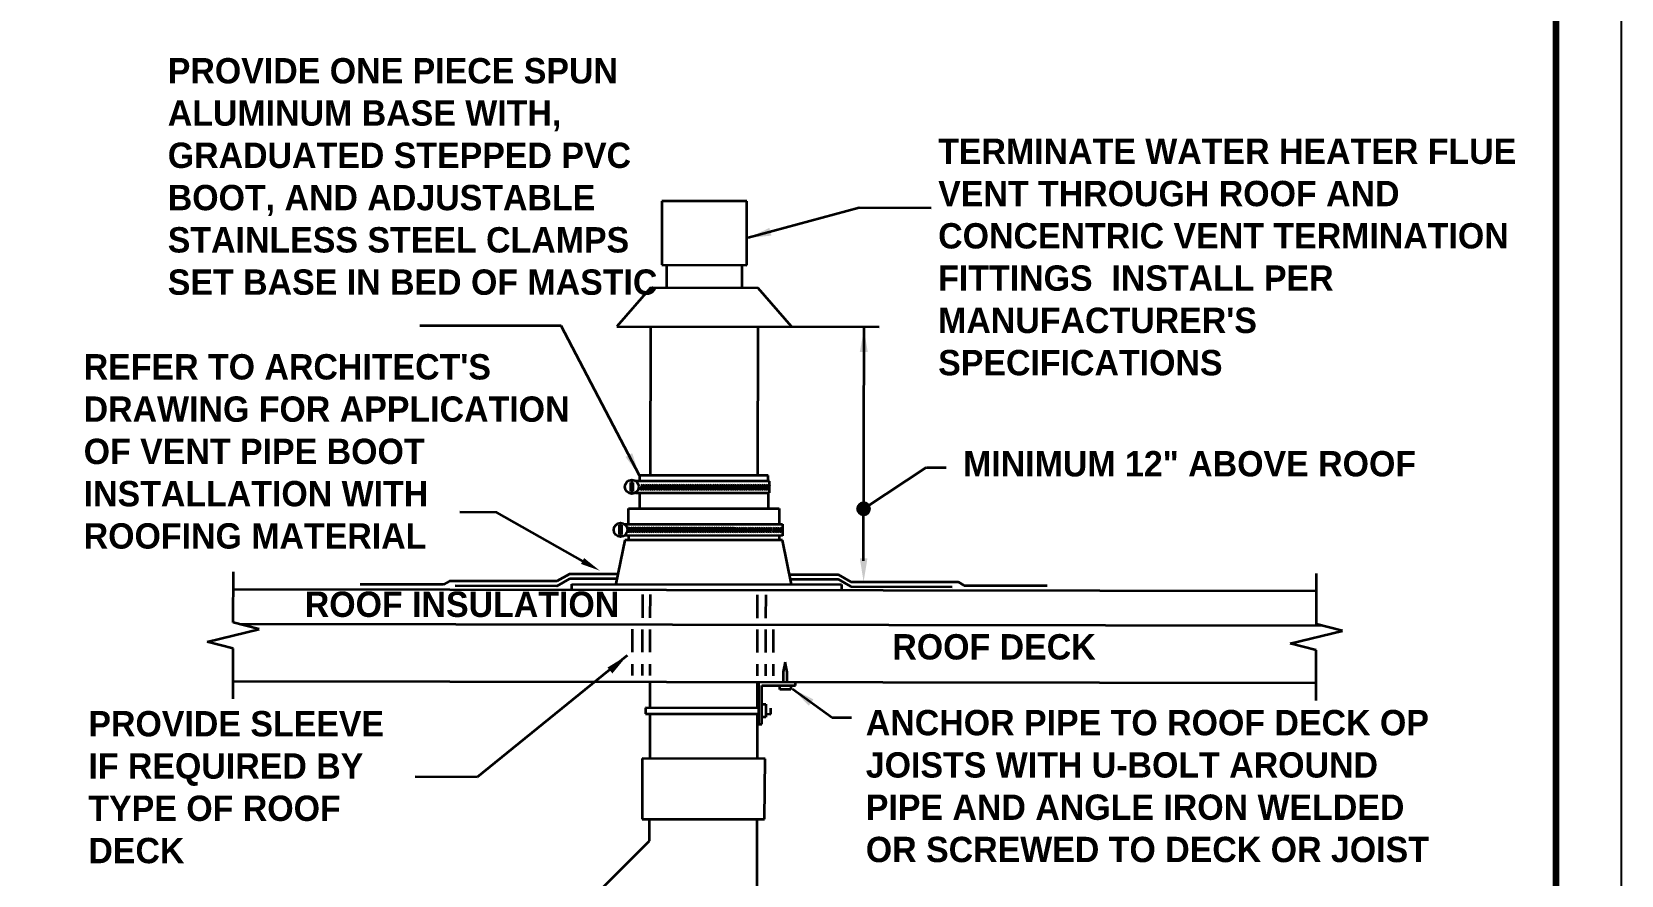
# Model space of a CAD drawing. Header units: inches. Extents: x 2025 to 34930, y -6955 to 4650.
# Drawn here: x 9546.8 to 9797.6, y -2784 to -2650.9 of the extents above; entities that cross this region are included whole.
import ezdxf

# ---------------------------------------------------------------- set-up
doc = ezdxf.new("R2010")
doc.units = ezdxf.units.IN
doc.header["$MEASUREMENT"] = 0
doc.layers.get('DEFPOINTS').update_dxf_attribs({"color": 104})
doc.layers.add('PDF-TEXT', color=7, linetype='Continuous', lineweight=35)
doc.styles.add('Century Gothic_B', font='GOTHICB.TTF', dxfattribs={"height": 6.659722})

msp = doc.modelspace()

# ---------------------------------------------------------------- hatches: boundary and pattern name
at = {"layer": 'PDF-TEXT', "transparency": 33554559}
msp.add_hatch(color=256, dxfattribs=at).paths.add_polyline_path([(9679.22, -2726.17), (9679.11, -2725.73), (9678.89, -2725.34), (9678.51, -2725.07), (9678.07, -2725.01), (9677.63, -2725.07), (9677.25, -2725.34), (9676.98, -2725.72), (9676.87, -2726.16), (9676.97, -2726.6), (9677.25, -2726.98), (9677.63, -2727.26), (9678.07, -2727.31), (9678.51, -2727.26), (9678.89, -2726.99), (9679.11, -2726.6)])

# ---------------------------------------------------------------- linework, layer by layer
at = {"layer": 'DEFPOINTS'}
msp.add_lwpolyline([(8330.71, -1857.81), (9797.6, -1857.81), (9797.6, -2938.88), (8330.71, -2938.88)], close=True, dxfattribs=at)
at = {"layer": 'PDF-TEXT', "color": 42, "lineweight": 100}
msp.add_line((9787.29, -1888.19), (9787.29, -2917.77), dxfattribs=at)
at = {"layer": 'PDF-TEXT'}
for p, q in [((9646.2, -2677.62), (9646.19, -2687.7)), ((9659.63, -2677.64), (9646.2, -2677.62)), ((9659.61, -2687.72), (9659.63, -2677.64)), ((9677.33, -2678.71), (9659.84, -2683.45)), ((9688.72, -2678.73), (9677.33, -2678.71)), ((9646.19, -2687.7), (9659.61, -2687.72)), ((9646.95, -2687.7), (9646.95, -2691.32)), ((9658.84, -2687.72), (9658.84, -2691.34)), ((9644.43, -2691.31), (9639.1, -2697.39)), ((9661.41, -2691.34), (9644.43, -2691.31)), ((9666.66, -2697.43), (9661.41, -2691.34)), ((9630.33, -2697.32), (9608.03, -2697.28)), ((9642.68, -2720.9), (9630.33, -2697.32)), ((9639.1, -2697.39), (9680.53, -2697.45)), ((9644.42, -2697.4), (9644.38, -2720.9)), ((9661.35, -2697.42), (9661.31, -2720.93)), ((9678.06, -2734.38), (9678.12, -2697.45)), ((9663.01, -2720.93), (9642.68, -2720.9)), ((9642.68, -2720.9), (9642.68, -2721.78)), ((9663.01, -2721.81), (9663.01, -2720.93)), ((9678.45, -2725.89), (9687.94, -2719.66)), ((9688, -2719.66), (9691.07, -2719.66)), ((9641.31, -2723.42), (9641.31, -2721.99)), ((9641.31, -2721.99), (9641.64, -2722)), ((9641.63, -2723.42), (9641.31, -2723.42)), ((9641.64, -2722), (9641.63, -2723.42)), ((9642.07, -2723.64), (9663.22, -2723.67)), ((9663.23, -2721.81), (9642.08, -2721.78)), ((9642.68, -2723.64), (9642.67, -2726.11)), ((9643.12, -2722.27), (9642.84, -2723.26)), ((9643.45, -2722.27), (9643.17, -2723.26)), ((9643.83, -2722.27), (9643.55, -2723.26)), ((9644.16, -2722.27), (9643.88, -2723.26)), ((9644.49, -2722.27), (9644.27, -2723.26)), ((9644.87, -2722.27), (9644.59, -2723.26)), ((9645.2, -2722.27), (9644.92, -2723.26)), ((9645.53, -2722.28), (9645.31, -2723.26)), ((9645.97, -2722.28), (9645.69, -2723.26)), ((9646.29, -2722.28), (9646.02, -2723.26)), ((9646.62, -2722.28), (9646.4, -2723.26)), ((9646.95, -2722.28), (9646.73, -2723.26)), ((9647.34, -2722.28), (9647.06, -2723.26)), ((9647.66, -2722.28), (9647.39, -2723.26)), ((9648.05, -2722.28), (9647.77, -2723.27)), ((9648.38, -2722.28), (9648.1, -2723.27)), ((9648.76, -2722.28), (9648.48, -2723.27)), ((9649.09, -2722.28), (9648.87, -2723.27)), ((9649.47, -2722.28), (9649.2, -2723.27)), ((9649.8, -2722.28), (9649.53, -2723.27)), ((9650.19, -2722.28), (9649.91, -2723.27)), ((9650.51, -2722.28), (9650.24, -2723.27)), ((9650.84, -2722.28), (9650.62, -2723.27)), ((9651.23, -2722.28), (9650.95, -2723.27)), ((9651.61, -2722.29), (9651.33, -2723.27)), ((9651.94, -2722.29), (9651.66, -2723.27)), ((9652.32, -2722.29), (9652.05, -2723.27)), ((9652.65, -2722.29), (9652.38, -2723.27)), ((9652.98, -2722.29), (9652.76, -2723.27)), ((9653.36, -2722.29), (9653.09, -2723.27)), ((9653.69, -2722.29), (9653.42, -2723.27)), ((9654.02, -2722.29), (9653.8, -2723.28)), ((9654.46, -2722.29), (9654.18, -2723.28)), ((9654.79, -2722.29), (9654.51, -2723.28)), ((9655.12, -2722.29), (9654.9, -2723.28)), ((9655.5, -2722.29), (9655.22, -2723.28)), ((9655.83, -2722.29), (9655.55, -2723.28)), ((9656.16, -2722.29), (9655.94, -2723.28)), ((9656.54, -2722.29), (9656.27, -2723.28)), ((9656.87, -2722.29), (9656.59, -2723.28)), ((9657.25, -2722.29), (9656.98, -2723.28)), ((9657.58, -2722.29), (9657.31, -2723.28)), ((9657.91, -2722.3), (9657.69, -2723.28)), ((9658.3, -2722.3), (9658.02, -2723.28)), ((9658.68, -2722.3), (9658.4, -2723.28)), ((9659.01, -2722.3), (9658.73, -2723.28)), ((9659.39, -2722.3), (9659.12, -2723.28)), ((9659.72, -2722.3), (9659.44, -2723.28)), ((9660.05, -2722.3), (9659.83, -2723.28)), ((9660.43, -2722.3), (9660.16, -2723.29)), ((9660.76, -2722.3), (9660.49, -2723.29)), ((9661.09, -2722.3), (9660.87, -2723.29)), ((9661.53, -2722.3), (9661.25, -2723.29)), ((9661.86, -2722.3), (9661.58, -2723.29)), ((9662.19, -2722.3), (9661.96, -2723.29)), ((9662.51, -2722.3), (9662.29, -2723.29)), ((9662.9, -2722.3), (9662.62, -2723.29)), ((9663.01, -2723.67), (9663, -2726.14)), ((9663.23, -2722.41), (9663.01, -2723.29)), ((9663.22, -2723.67), (9663.23, -2721.81)), ((9640.97, -2728.57), (9640.97, -2726.1)), ((9640.97, -2726.1), (9664.75, -2726.14)), ((9664.75, -2726.14), (9664.75, -2728.61)), ((9620.2, -2726.73), (9614.34, -2726.72)), ((9633.73, -2734.42), (9620.2, -2726.73)), ((9639.54, -2730.21), (9639.54, -2728.73)), ((9639.54, -2728.73), (9639.87, -2728.73)), ((9639.87, -2728.73), (9639.87, -2730.21)), ((9640.31, -2728.57), (9665.24, -2728.61)), ((9665.24, -2728.61), (9665.24, -2730.42)), ((9640.36, -2731.09), (9638.98, -2737.99)), ((9639.87, -2730.21), (9639.54, -2730.21)), ((9665.24, -2730.42), (9640.31, -2730.38)), ((9665.24, -2731.13), (9640.36, -2731.09)), ((9641.13, -2729.01), (9640.91, -2729.94)), ((9640.97, -2730.38), (9640.96, -2731.09)), ((9641.52, -2729.01), (9641.24, -2729.94)), ((9641.84, -2729.01), (9641.57, -2729.94)), ((9642.17, -2729.01), (9641.95, -2729.94)), ((9642.56, -2729.01), (9642.28, -2729.94)), ((9642.89, -2729.01), (9642.61, -2729.94)), ((9643.27, -2729.01), (9642.99, -2729.94)), ((9643.6, -2729.01), (9643.32, -2729.94)), ((9643.98, -2729.01), (9643.71, -2729.94)), ((9644.31, -2729.01), (9644.09, -2729.94)), ((9644.69, -2729.01), (9644.42, -2729.95)), ((9645.02, -2729.01), (9644.75, -2729.95)), ((9645.41, -2729.02), (9645.13, -2729.95)), ((9645.74, -2729.02), (9645.46, -2729.95)), ((9646.06, -2729.02), (9645.84, -2729.95)), ((9646.45, -2729.02), (9646.17, -2729.95)), ((9646.83, -2729.02), (9646.56, -2729.95)), ((9647.16, -2729.02), (9646.88, -2729.95)), ((9647.54, -2729.02), (9647.27, -2729.95)), ((9647.87, -2729.02), (9647.6, -2729.95)), ((9648.2, -2729.02), (9647.98, -2729.95)), ((9648.59, -2729.02), (9648.31, -2729.95)), ((9648.91, -2729.02), (9648.64, -2729.95)), ((9649.24, -2729.02), (9649.02, -2729.95)), ((9649.68, -2729.02), (9649.41, -2729.95)), ((9650.01, -2729.02), (9649.73, -2729.95)), ((9650.34, -2729.02), (9650.12, -2729.95)), ((9650.72, -2729.02), (9650.45, -2729.95)), ((9651.05, -2729.02), (9650.83, -2729.96)), ((9651.43, -2729.02), (9651.16, -2729.96)), ((9651.76, -2729.03), (9651.49, -2729.96)), ((9652.15, -2729.03), (9651.87, -2729.96)), ((9652.48, -2729.03), (9652.2, -2729.96)), ((9652.86, -2729.03), (9652.58, -2729.96)), ((9653.19, -2729.03), (9652.97, -2729.96)), ((9653.57, -2729.03), (9653.3, -2729.96)), ((9653.9, -2729.03), (9653.62, -2729.96)), ((9654.28, -2729.03), (9654.01, -2729.96)), ((9654.61, -2729.03), (9654.34, -2729.96)), ((9654.94, -2729.03), (9654.72, -2729.96)), ((9655.33, -2729.03), (9655.05, -2729.96)), ((9655.71, -2729.03), (9655.43, -2729.96)), ((9656.04, -2729.03), (9655.76, -2729.96)), ((9656.42, -2729.03), (9656.15, -2729.96)), ((9656.8, -2729.03), (9656.53, -2729.96)), ((9657.13, -2729.03), (9656.91, -2729.97)), ((9657.52, -2729.03), (9657.24, -2729.97)), ((9657.9, -2729.04), (9657.63, -2729.97)), ((9658.23, -2729.04), (9657.95, -2729.97)), ((9658.56, -2729.04), (9658.34, -2729.97)), ((9658.94, -2729.04), (9658.67, -2729.97)), ((9659.27, -2729.04), (9659, -2729.97)), ((9659.6, -2729.04), (9659.38, -2729.97)), ((9660.04, -2729.04), (9659.76, -2729.97)), ((9660.37, -2729.04), (9660.09, -2729.97)), ((9660.7, -2729.04), (9660.47, -2729.97)), ((9661.08, -2729.04), (9660.8, -2729.97)), ((9661.41, -2729.04), (9661.13, -2729.97)), ((9661.74, -2729.04), (9661.52, -2729.97)), ((9662.12, -2729.04), (9661.84, -2729.97)), ((9662.45, -2729.04), (9662.17, -2729.97)), ((9662.83, -2729.04), (9662.61, -2729.97)), ((9663.22, -2729.04), (9662.94, -2729.98)), ((9663.54, -2729.04), (9663.27, -2729.98)), ((9663.98, -2729.05), (9663.71, -2729.98)), ((9664.37, -2729.05), (9664.09, -2729.98)), ((9664.7, -2729.05), (9664.42, -2729.98)), ((9664.75, -2730.42), (9664.75, -2731.13)), ((9665.08, -2729.05), (9664.8, -2729.98)), ((9666.65, -2738.09), (9665.24, -2731.13)), ((9578.58, -2744.09), (9578.6, -2736.09)), ((9578.59, -2738.83), (9749.51, -2739.1)), ((9611.75, -2738.11), (9598.6, -2738.09)), ((9612.73, -2737.57), (9611.75, -2738.11)), ((9629.67, -2737.59), (9612.73, -2737.57)), ((9629.66, -2738.36), (9613.61, -2738.33)), ((9631.64, -2737.21), (9629.66, -2738.36)), ((9631.64, -2736.45), (9629.67, -2737.59)), ((9639.31, -2736.46), (9631.64, -2736.45)), ((9639.15, -2737.22), (9631.64, -2737.21)), ((9632.02, -2738.91), (9632.02, -2738.04)), ((9632.02, -2738.04), (9674.54, -2738.1)), ((9666.33, -2736.5), (9674.05, -2736.51)), ((9666.49, -2737.27), (9674.05, -2737.28)), ((9674.05, -2736.51), (9676.02, -2737.67)), ((9674.05, -2737.28), (9676.02, -2738.44)), ((9674.54, -2738.1), (9674.54, -2738.98)), ((9676.02, -2737.67), (9692.96, -2737.7)), ((9676.02, -2738.44), (9692.02, -2738.46)), ((9692.96, -2737.7), (9693.94, -2738.25)), ((9693.94, -2738.25), (9707.04, -2738.27)), ((9749.5, -2744.36), (9749.51, -2736.36)), ((9643.14, -2739.7), (9643.14, -2743.37)), ((9644.35, -2739.7), (9644.34, -2743.37)), ((9661.28, -2739.73), (9661.27, -2743.4)), ((9662.6, -2739.73), (9662.59, -2743.4)), ((9574.47, -2747.15), (9582.69, -2745.13)), ((9582.69, -2745.13), (9578.58, -2744.09)), ((9579.52, -2744.31), (9750.43, -2744.58)), ((9641.54, -2745.17), (9641.54, -2748.79)), ((9643.13, -2745.18), (9643.13, -2748.79)), ((9644.34, -2745.18), (9644.33, -2748.8)), ((9661.27, -2745.21), (9661.27, -2748.82)), ((9662.59, -2745.21), (9662.58, -2748.82)), ((9663.79, -2745.21), (9663.79, -2748.83)), ((9745.38, -2747.42), (9753.61, -2745.41)), ((9753.61, -2745.41), (9749.5, -2744.36)), ((9578.58, -2748.2), (9574.47, -2747.15)), ((9578.56, -2756.14), (9578.58, -2748.2)), ((9749.49, -2748.47), (9745.38, -2747.42)), ((9749.48, -2756.42), (9749.49, -2748.47)), ((9640.77, -2749.28), (9617.07, -2768.48)), ((9641.54, -2750.65), (9641.53, -2752.46)), ((9643.13, -2750.66), (9643.12, -2752.46)), ((9644.33, -2750.66), (9644.33, -2752.47)), ((9661.26, -2750.69), (9661.26, -2752.49)), ((9662.58, -2750.69), (9662.58, -2752.5)), ((9663.78, -2750.69), (9663.78, -2752.5)), ((9665.65, -2750.36), (9665.37, -2751.9)), ((9665.97, -2751.95), (9665.65, -2750.36)), ((9749.48, -2753.68), (9578.57, -2753.4)), ((9644.33, -2753.4), (9644.32, -2757.56)), ((9661.26, -2753.43), (9661.25, -2757.59)), ((9661.48, -2753.54), (9661.47, -2760.11)), ((9665.37, -2751.9), (9665.37, -2753.54)), ((9665.97, -2753.54), (9665.97, -2751.95)), ((9667.29, -2754.04), (9667.29, -2753.55)), ((9662.01, -2760.11), (9662.02, -2754.03)), ((9662.02, -2754.03), (9667.29, -2754.04)), ((9664.82, -2754.69), (9664.82, -2754.03)), ((9666.57, -2754.69), (9664.82, -2754.69)), ((9666.57, -2754.04), (9666.57, -2754.69)), ((9673.09, -2759.14), (9666.85, -2754.59)), ((9661.47, -2757.59), (9643.66, -2757.56)), ((9643.66, -2757.56), (9643.66, -2758.49)), ((9643.66, -2758.49), (9661.47, -2758.52)), ((9644.32, -2758.66), (9644.31, -2765.56)), ((9661.25, -2758.69), (9661.24, -2765.59)), ((9662.02, -2756.99), (9662.62, -2756.99)), ((9662.62, -2756.99), (9662.62, -2759.02)), ((9662.62, -2758.52), (9663.39, -2758.53)), ((9663.39, -2758.53), (9663.39, -2757.59)), ((9661.47, -2760.11), (9662.01, -2760.11)), ((9662.62, -2759.02), (9662.02, -2759.02)), ((9676.15, -2759.15), (9673.09, -2759.14)), ((9643.1, -2765.56), (9643.09, -2775.1)), ((9662.5, -2765.59), (9643.1, -2765.56)), ((9662.43, -2775.13), (9662.5, -2765.59)), ((9617.07, -2768.48), (9607.31, -2768.46)), ((9643.09, -2775.1), (9662.43, -2775.13)), ((9644.29, -2778.55), (9644.29, -2775.1)), ((9661.22, -2775.13), (9661.18, -2798.8)), ((9634.02, -2788.78), (9644.29, -2778.55))]:
    msp.add_line(p, q, dxfattribs=at)
for centre in [(9641.48, -2722.69), (9639.71, -2729.49)]:
    msp.add_circle(centre, 1.09, dxfattribs=at)
at = {"layer": 'PDF-TEXT', "transparency": 33554559}
for points in [[(9663.51, -2683.07), (9663.18, -2681.86), (9659.84, -2683.45)], [(9677.45, -2701.45), (9678.71, -2701.45), (9678.12, -2697.83)], [(9641.54, -2717.39), (9640.49, -2717.99), (9642.68, -2720.9)], [(9633.95, -2733.93), (9633.45, -2734.86), (9636.41, -2735.91)], [(9678.66, -2734), (9677.46, -2734), (9678.05, -2737.67)], [(9637.64, -2751.2), (9638.41, -2752.13), (9640.77, -2749.28)], [(9669.42, -2757.22), (9670.13, -2756.23), (9666.85, -2754.59)]]:
    msp.add_solid(points, dxfattribs=at)

# ---------------------------------------------------------------- texts
at = {"layer": 'PDF-TEXT', "char_height": 4, "attachment_point": 1, "style": 'Century Gothic_B'}
for s, insert, width in [('PROVIDE ONE PIECE SPUN ALUMINUM BASE WITH, GRADUATED STEPPED PVC BOOT, AND ADJUSTABLE STAINLESS STEEL CLAMPS  SET BASE IN BED OF MASTIC', (9568.25, -2655.07), 82.7903), ("TERMINATE WATER HEATER FLUE VENT THROUGH ROOF AND CONCENTRIC VENT TERMINATION FITTINGS  INSTALL PER MANUFACTURER'S SPECIFICATIONS", (9689.82, -2667.77), 92.8234), ("REFER TO ARCHITECT'S DRAWING FOR APPLICATION OF VENT PIPE BOOT INSTALLATION WITH ROOFING MATERIAL", (9554.98, -2701.77), 77.0333), ('PROVIDE SLEEVE IF REQUIRED BY TYPE OF ROOF DECK', (9555.72, -2758.06), 51.3061), ('ANCHOR PIPE TO ROOF DECK OP JOISTS WITH U-BOLT AROUND PIPE AND ANGLE IRON WELDED OR SCREWED TO DECK OR JOIST', (9678.4, -2757.89), 90.8858)]:
    msp.add_mtext(s, dxfattribs=dict(at, insert=insert, width=width))
at = {"layer": 'PDF-TEXT', "char_height": 4, "attachment_point": 7, "style": 'Century Gothic_B'}
for s, insert in [('MINIMUM 12" ABOVE ROOF', (9693.75, -2721.11)), ('ROOF INSULATION', (9589.87, -2743.28)), ('ROOF DECK', (9682.58, -2749.99))]:
    msp.add_mtext(s, dxfattribs=dict(at, insert=insert))

doc.saveas('drawing.dxf')
